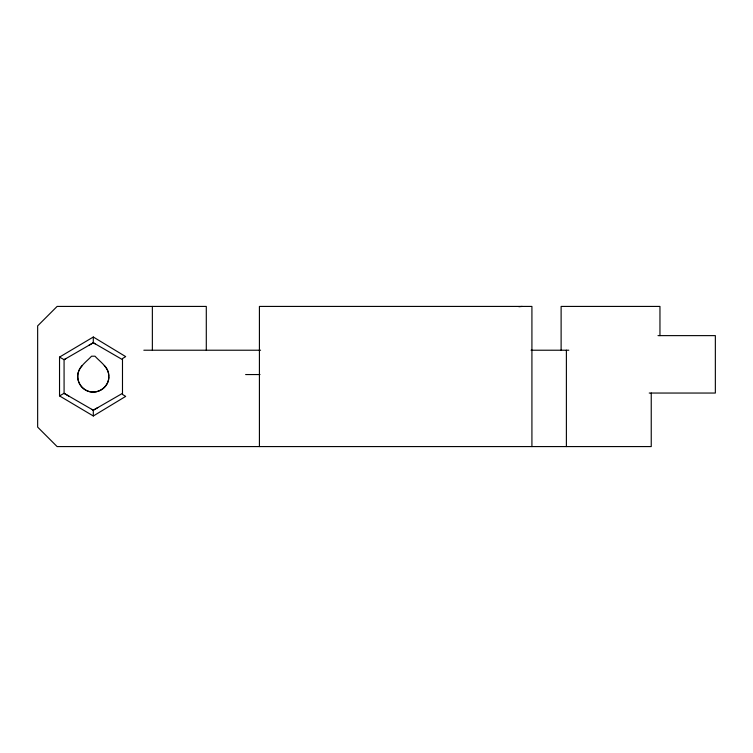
<?xml version="1.0" encoding="UTF-8"?>
<svg xmlns="http://www.w3.org/2000/svg" width="753" height="753" viewBox="0 0 753 753"><rect width="100%" height="100%" fill="white"/><g stroke="black" fill="none" stroke-linecap="round" stroke-linejoin="round"><path stroke-width="1.13" d="M59.534 395.909L59.534 357.091L93.316 337.015L125.676 356.602L122.485 358.579L122.485 394.421L125.676 396.398L93.316 415.985L59.534 395.909L64.071 393.33L93.287 410.216L97.73 407.646M93.316 415.985L93.306 410.206L91.762 409.331M59.534 357.091L64.071 359.67L93.287 342.784L93.316 337.015M108.846 377.027C108.856 388.256 95.245 395.909 85.654 390.073C81.013 387.419 77.945 382.383 77.728 377.027C77.239 367.746 86.011 362.174 91.565 356.197L95.01 356.197C100.253 362.071 108.874 367.219 108.79 376.114M88.873 345.335L93.287 342.728L122.485 359.642M65.84 358.635L64.071 359.67L64.09 393.358L68.871 396.116M93.287 410.216L122.485 393.358M658 335.622L715.35 335.622L715.35 393.047L649.237 393.047M143.832 350.22L260.594 350.22M531.044 350.22L568.816 350.22M245.629 374.552L259.992 374.552M93.287 342.728L95.217 343.895M659.957 335.622L659.957 306.424L561.117 306.424L561.117 350.22M651.241 393.047L651.241 446.576L57.115 446.576L37.65 427.111L37.65 325.889L57.115 306.424L206.294 306.424L206.294 350.22M566.388 350.22L566.388 446.576M531.919 446.576L531.919 306.424L259.418 306.424L259.418 446.576M152.36 306.424L152.36 350.22M518.892 306.716A130.777 130.777 0 0 1 522.187 306.424M104.3 365.487A15.568 15.568 0 0 1 104.3 387.513A15.568 15.568 0 0 1 82.275 387.513A15.568 15.568 0 0 1 82.275 365.487"/></g></svg>
